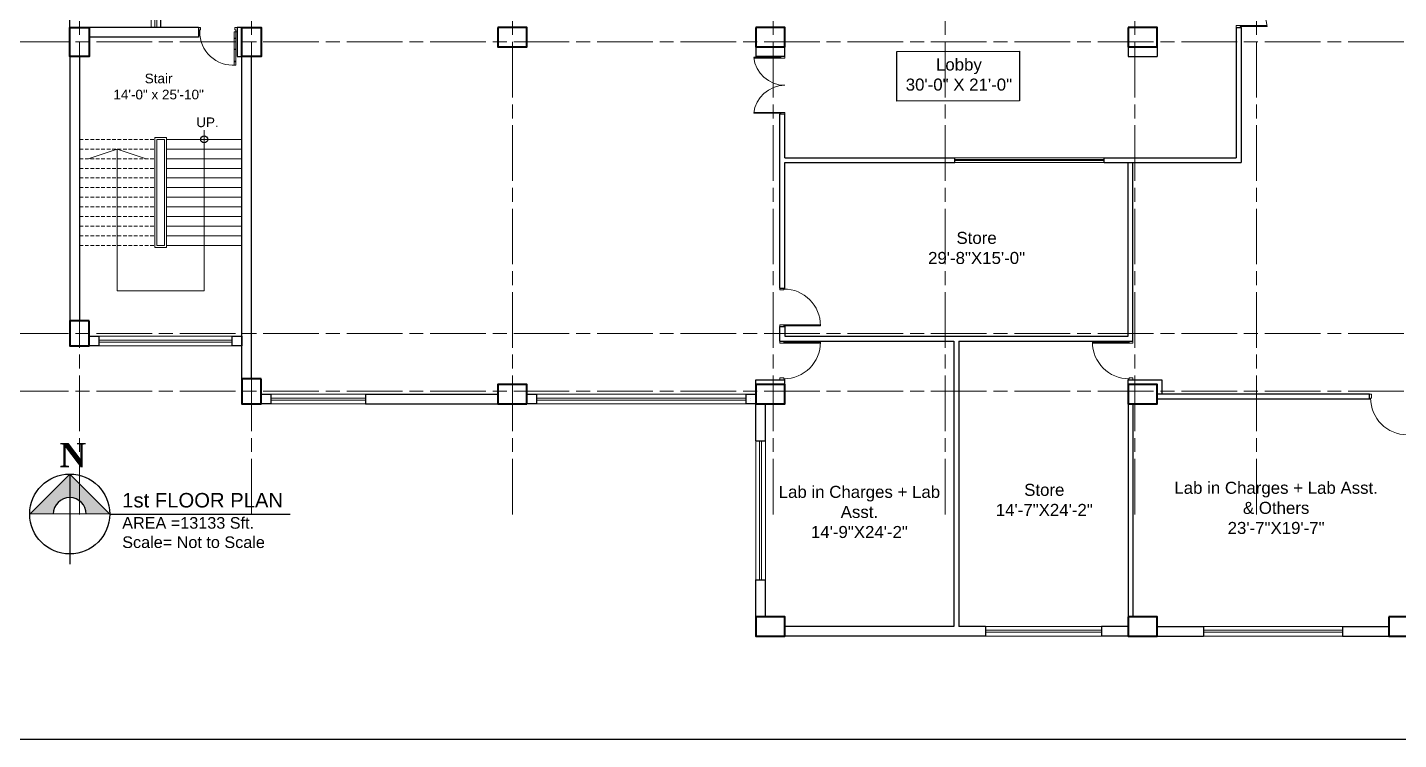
# Model space of a CAD drawing. Header units: inches. Extents: x -12 to 20935469, y -1604 to 24729220.
# Drawn here: x 20931799 to 20933219, y 24721123 to 24721861 of the extents above; entities that cross this region are included whole.
import ezdxf

# ---------------------------------------------------------------- set-up
doc = ezdxf.new("R2010")
doc.units = ezdxf.units.IN
doc.header["$LTSCALE"] = 0.03
doc.header["$MEASUREMENT"] = 0
doc.linetypes.add('ACAD_ISO08W100', pattern=[36, 24, -3, 6, -3])
doc.linetypes.add('DASHED2', pattern=[0.375, 0.25, -0.125])
for name, color, linetype, lineweight in [('column', 1, 'Continuous', 40), ('Door', 7, 'Continuous', 18), ('Gas', 21, 'Continuous', 5), ('Grid Line', 252, 'Continuous', 18), ('Low Wall', 7, 'Continuous', 30), ('Main Wall', 7, 'Continuous', 30), ('RAIL', 23, 'Continuous', 13), ('STAIR', 46, 'Continuous', 15), ('wind.', 150, 'Continuous', 20)]:
    doc.layers.add(name, color=color, linetype=linetype, lineweight=lineweight)
doc.layers.add('FUR', color=251, linetype='Continuous')
doc.layers.add('TEXT', color=7, linetype='Continuous')
doc.styles.add('2', font='swisscl.ttf')
doc.styles.get("Standard").update_dxf_attribs({"font": 'timesbd.ttf'})

# ---------------------------------------------------------------- blocks, each defined once
blk = doc.blocks.new('Door_45')
at = {"layer": 'Door'}
for p, q in [((1.5, 5), (1.5, 44)), ((1.5, 40), (2.2, 40)), ((2.2, 40), (2.2, 39.5)), ((2.2, 39.5), (2.7, 39.5)), ((2.7, 39.5), (2.7, 40)), ((2.7, 40), (3.5, 40)), ((3.5, 44), (3.5, 5)), ((1.5, 25.8), (2.2, 25.8)), ((2.2, 25.8), (2.2, 25.3)), ((2.2, 25.3), (2.7, 25.3)), ((2.7, 25.8), (3.5, 25.8)), ((2.7, 25.3), (2.7, 25.8)), ((0, 0), (0, 5)), ((0, 5), (1.5, 5)), ((1.5, 12.6), (2.2, 12.6)), ((3.5, 5), (1.5, 5)), ((1.5, 5), (1.5, 3)), ((1.5, 3), (2.5, 3)), ((2.2, 12.6), (2.2, 13.1)), ((2.2, 13.1), (2.7, 13.1)), ((2.5, 3), (2.5, 0)), ((2.7, 13.1), (2.7, 12.6)), ((2.7, 12.6), (3.5, 12.6)), ((42.5, 3), (42.5, 0)), ((43.5, 3), (42.5, 3)), ((45, 5), (43.5, 5)), ((43.5, 5), (43.5, 3)), ((45, 0), (45, 5)), ((2.5, 0), (0, 0)), ((42.5, 0), (45, 0))]:
    blk.add_line(p, q, dxfattribs=at)
blk.add_arc((4.7, 5.3), 38.8, 359.6233, 94.6685, dxfattribs=at)
blk = doc.blocks.new('fff')
at = {"layer": 'Grid Line', "color": 252, "linetype": 'ACAD_ISO08W100', "lineweight": 9, "ltscale": 80, "true_color": 0x939598}
for p, q in [((20830948.3, 24723521.1), (20830948.3, 24724698.8)), ((20831126.3, 24723521.1), (20831126.3, 24724698.8)), ((20831396.3, 24723521.1), (20831396.3, 24724698.8)), ((20831666.3, 24723521.1), (20831666.3, 24724698.8)), ((20831844.3, 24723521.1), (20831844.3, 24724698.8)), ((20832040.8, 24723521.1), (20832040.8, 24724698.8)), ((20832166.8, 24723521.1), (20832166.8, 24724698.8)), ((20833096.9, 24724010.7), (20830726.1, 24724010.7)), ((20833096.9, 24723708.7), (20830726.1, 24723708.7)), ((20833096.9, 24723648.8), (20830726.1, 24723648.8))]:
    blk.add_line(p, q, dxfattribs=at)
blk = doc.blocks.new('$D40')
at = {"layer": 'Door'}
for p, q in [((1, 4), (1, 42)), ((2, 0), (2, 42)), ((1, 5), (0, 5)), ((2, 0), (0, 0)), ((2, 4), (1, 4)), ((39, 4), (38, 4)), ((38, 4), (38, 0)), ((40, 0), (38, 0)), ((40, 5), (39, 5)), ((39, 5), (39, 4))]:
    blk.add_line(p, q, dxfattribs=at)
blk.add_arc((1, 4), 38, 0, 90, dxfattribs=at)
blk = doc.blocks.new('A$C36295410')
at = {"layer": 'Door'}
for p, q in [((1, 4), (1, 32)), ((2, 0), (2, 32)), ((58, 0), (58, 32)), ((59, 4), (59, 32)), ((1, 5), (0, 5)), ((2, 4), (1, 4)), ((58, 4), (59, 4)), ((59, 5), (60, 5)), ((2, 0), (0, 0)), ((58, 0), (60, 0))]:
    blk.add_line(p, q, dxfattribs=at)
for centre, start, end in [((-2.5, -0.3), 0.5906, 83.7783), ((62.5, -0.3), 96.2217, 179.4094)]:
    blk.add_arc(centre, 32.5, start, end, dxfattribs=at)

msp = doc.modelspace()

# ---------------------------------------------------------------- hatches: boundary and pattern name
at = {"layer": 'Low Wall'}
h = msp.add_hatch(color=256, dxfattribs=at)
h.paths.add_polyline_path([(20931826.1, 24721356.9), (20931801.7, 24721356.9), (20931843.1, 24721398.3), (20931843.1, 24721374, 0.414214)])
h.paths.add_polyline_path([(20931843.1, 24721374), (20931843.1, 24721398.3), (20931884.6, 24721356.9), (20931860.2, 24721356.9, 0.414214)])

# ---------------------------------------------------------------- linework, layer by layer
for p, q in [((20931843.3, 24721861), (20931843.3, 24721984)), ((20931937.3, 24721861), (20931937.3, 24721981.2)), ((20931843.1, 24721398.3), (20931843.1, 24721305)), ((20931884.6, 24721356.9), (20932071.2, 24721356.9))]:
    msp.add_line(p, q)
msp.add_lwpolyline([(20932699.2, 24721836), (20932826.4, 24721836.4), (20932826.4, 24721784.9), (20932699.2, 24721784.5)], close=True)
msp.add_lwpolyline([(20931884.5, 24721357), (20931801.7, 24721356.9)])
for centre, radius in [((20931982.3, 24721745), 3.61), ((20931843.1, 24721356.9), 41.4)]:
    msp.add_circle(centre, radius)
at = {"layer": 'column', "lineweight": 40, "ltscale": 20}
for points in [[(20931843.3, 24721861), (20931863.3, 24721861), (20931863.3, 24721831), (20931843.3, 24721831)], [(20932021.3, 24721861), (20932041.3, 24721861), (20932041.3, 24721831), (20932021.3, 24721831)], [(20932286.3, 24721861), (20932286.3, 24721841), (20932316.3, 24721841), (20932316.3, 24721861)], [(20932553.3, 24721861), (20932553.3, 24721841), (20932583.3, 24721841), (20932583.3, 24721861)], [(20932938.8, 24721861), (20932938.8, 24721841), (20932968.8, 24721841), (20932968.8, 24721861)], [(20931863.3, 24721557), (20931843.3, 24721557), (20931843.3, 24721531), (20931863.3, 24721531)], [(20932041.3, 24721497), (20932021.3, 24721497), (20932021.3, 24721471), (20932041.3, 24721471)], [(20932316.3, 24721471), (20932316.3, 24721491), (20932286.3, 24721491), (20932286.3, 24721471)], [(20932553.3, 24721491), (20932553.3, 24721471), (20932583.3, 24721471), (20932583.3, 24721491)], [(20932938.8, 24721491), (20932938.8, 24721471), (20932968.8, 24721471), (20932968.8, 24721491)], [(20932553.3, 24721250.5), (20932553.3, 24721230.5), (20932583.3, 24721230.5), (20932583.3, 24721250.5)], [(20932938.8, 24721250.5), (20932938.8, 24721230.5), (20932968.8, 24721230.5), (20932968.8, 24721250.5)], [(20933208.8, 24721250.5), (20933208.8, 24721230.5), (20933238.8, 24721230.5), (20933238.8, 24721250.5)]]:
    msp.add_lwpolyline(points, close=True, dxfattribs=at)
at = {"layer": 'Defpoints'}
msp.add_lwpolyline([(20931598.8, 24722581.7), (20934037.7, 24722581.7), (20934037.7, 24721123.2), (20931598.8, 24721123.2)], close=True, dxfattribs=at)
at = {"layer": 'Gas', "color": 0, "lineweight": 5}
for points in [[(20931943.3, 24721747), (20931931.3, 24721747), (20931931.3, 24721633), (20931943.3, 24721633)], [(20931941.3, 24721745), (20931933.3, 24721745), (20931933.3, 24721635), (20931941.3, 24721635)]]:
    msp.add_lwpolyline(points, close=True, dxfattribs=at)
at = {"layer": 'Low Wall', "color": 0}
msp.add_lwpolyline([(20931801.7, 24721356.9), (20931843.1, 24721398.3), (20931884.6, 24721356.9)], dxfattribs=at)
at = {"layer": 'Low Wall'}
msp.add_arc((20931843.1, 24721356.9), 17, 0, 180, dxfattribs=at)
at = {"layer": 'Main Wall'}
for p, q in [((20931976.3, 24721861), (20931863.3, 24721861)), ((20931976.3, 24721861), (20931976.3, 24721851)), ((20932021.3, 24721861), (20932016.3, 24721861)), ((20932016.3, 24721861), (20932016.3, 24721831)), ((20932031.3, 24721861), (20932021.3, 24721861)), ((20933050.8, 24721861), (20933050.8, 24721726)), ((20933050.8, 24721861), (20933055.8, 24721861)), ((20933055.8, 24721861), (20933055.8, 24721721)), ((20931976.3, 24721851), (20931863.3, 24721851)), ((20932553.3, 24721841), (20932553.3, 24721831)), ((20932583.3, 24721831), (20932583.3, 24721841)), ((20932938.8, 24721841), (20932938.8, 24721831)), ((20932968.8, 24721841), (20932968.8, 24721831)), ((20931843.3, 24721831), (20931843.3, 24721557)), ((20931853.3, 24721831), (20931853.3, 24721557)), ((20932016.3, 24721831), (20932021.3, 24721831)), ((20932021.3, 24721531), (20932021.3, 24721831)), ((20932031.3, 24721497), (20932031.3, 24721831)), ((20932583.3, 24721831), (20932553.3, 24721831)), ((20932938.8, 24721831), (20932968.8, 24721831)), ((20932578.3, 24721591), (20932578.3, 24721771)), ((20932583.3, 24721771), (20932578.3, 24721771)), ((20932583.3, 24721726), (20932583.3, 24721771)), ((20932583.3, 24721726), (20932759.3, 24721726)), ((20932583.3, 24721591), (20932583.3, 24721721)), ((20932583.3, 24721721), (20932759.3, 24721721)), ((20932759.3, 24721721), (20932759.3, 24721726)), ((20932914, 24721726), (20933050.8, 24721726)), ((20932914, 24721721), (20932914, 24721726)), ((20932914, 24721721), (20933055.8, 24721721)), ((20932938.8, 24721541), (20932938.8, 24721721)), ((20932943.8, 24721536), (20932943.8, 24721721)), ((20932578.3, 24721591), (20932583.3, 24721591)), ((20932578.3, 24721541), (20932578.3, 24721551)), ((20932578.3, 24721551), (20932583.3, 24721551)), ((20932583.3, 24721551), (20932583.3, 24721541)), ((20932021.3, 24721497), (20932021.3, 24721531)), ((20932578.3, 24721536), (20932578.3, 24721541)), ((20932578.3, 24721536), (20932758.5, 24721536)), ((20932583.3, 24721541), (20932938.8, 24721541)), ((20932758.5, 24721536), (20932758.5, 24721240.5)), ((20932763.5, 24721536), (20932943.8, 24721536)), ((20932763.5, 24721536), (20932763.5, 24721240.5)), ((20932553.3, 24721491), (20932553.3, 24721496)), ((20932553.3, 24721496), (20932583.3, 24721496)), ((20932583.3, 24721491), (20932583.3, 24721496)), ((20932938.8, 24721491), (20932938.8, 24721496)), ((20932938.8, 24721496), (20932973.8, 24721496)), ((20932973.8, 24721496), (20932973.8, 24721481)), ((20932149.3, 24721481), (20932286.3, 24721481)), ((20932149.3, 24721481), (20932149.3, 24721471)), ((20932149.3, 24721471), (20932286.3, 24721471)), ((20932553.3, 24721432.8), (20932553.3, 24721471)), ((20932563.3, 24721432.8), (20932563.3, 24721471)), ((20932938.8, 24721471), (20932938.8, 24721250.5)), ((20932943.8, 24721471), (20932943.8, 24721250.5)), ((20933188.8, 24721481), (20932968.8, 24721481)), ((20933188.8, 24721476), (20932968.8, 24721476)), ((20933188.8, 24721476), (20933188.8, 24721481)), ((20932553.3, 24721432.8), (20932563.3, 24721432.8)), ((20932553.3, 24721250.5), (20932553.3, 24721288.8)), ((20932553.3, 24721288.8), (20932563.3, 24721288.8)), ((20932563.3, 24721250.5), (20932563.3, 24721288.8)), ((20932758.5, 24721240.5), (20932583.3, 24721240.5)), ((20932791.2, 24721230.5), (20932583.3, 24721230.5)), ((20932791.2, 24721240.5), (20932763.5, 24721240.5)), ((20932791.2, 24721240.5), (20932791.2, 24721230.5)), ((20932938.8, 24721240.5), (20932911.2, 24721240.5)), ((20932911.2, 24721240.5), (20932911.2, 24721230.5)), ((20932938.8, 24721230.5), (20932911.2, 24721230.5)), ((20932948.8, 24721230.5), (20933016.8, 24721230.5)), ((20932968.8, 24721240.5), (20933016.8, 24721240.5)), ((20933016.8, 24721240.5), (20933016.8, 24721230.5)), ((20933160.8, 24721240.5), (20933208.8, 24721240.5)), ((20933160.8, 24721240.5), (20933160.8, 24721230.5)), ((20933160.8, 24721230.5), (20933208.8, 24721230.5))]:
    msp.add_line(p, q, dxfattribs=at)
for points in [[(20931863.3, 24721541), (20931873.3, 24721541), (20931873.3, 24721531), (20931863.3, 24721531)], [(20932011.3, 24721541), (20932021.3, 24721541), (20932021.3, 24721531), (20932011.3, 24721531)], [(20932041.3, 24721481), (20932051.3, 24721481), (20932051.3, 24721471), (20932041.3, 24721471)], [(20932316.3, 24721481), (20932326.3, 24721481), (20932326.3, 24721471), (20932316.3, 24721471)], [(20932543.3, 24721481), (20932553.3, 24721481), (20932553.3, 24721471), (20932543.3, 24721471)]]:
    msp.add_lwpolyline(points, close=True, dxfattribs=at)
at = {"layer": 'RAIL', "lineweight": 9}
for p, q in [((20931982.3, 24721754.7), (20931982.3, 24721588)), ((20931892.3, 24721735), (20931862.3, 24721725)), ((20931892.3, 24721588), (20931892.3, 24721735)), ((20931922.3, 24721725), (20931892.3, 24721735)), ((20932021.3, 24721725), (20931943.3, 24721725)), ((20931982.3, 24721588), (20931892.3, 24721588))]:
    msp.add_line(p, q, dxfattribs=at)
at = {"layer": 'STAIR', "color": 32, "linetype": 'DASHED2', "lineweight": 5, "ltscale": 500}
for p, q in [((20931853.3, 24721745), (20931931.3, 24721745)), ((20931853.3, 24721735), (20931931.3, 24721735)), ((20931853.3, 24721725), (20931931.3, 24721725)), ((20931853.3, 24721715), (20931931.3, 24721715)), ((20931853.3, 24721705), (20931931.3, 24721705)), ((20931853.3, 24721695), (20931931.3, 24721695)), ((20931853.3, 24721685), (20931931.3, 24721685)), ((20931853.3, 24721675), (20931931.3, 24721675)), ((20931853.3, 24721665), (20931931.3, 24721665)), ((20931853.3, 24721655), (20931931.3, 24721655)), ((20931853.3, 24721645), (20931931.3, 24721645)), ((20931853.3, 24721635), (20931931.3, 24721635))]:
    msp.add_line(p, q, dxfattribs=at)
at = {"layer": 'STAIR', "color": 32, "lineweight": 5}
for p, q in [((20931943.3, 24721745), (20932021.3, 24721745)), ((20931943.3, 24721735), (20932021.3, 24721735)), ((20931943.3, 24721715), (20932021.3, 24721715)), ((20931961.3, 24721725), (20932021.3, 24721725)), ((20931943.3, 24721705), (20932021.3, 24721705)), ((20931943.3, 24721695), (20932021.3, 24721695)), ((20931943.3, 24721685), (20932021.3, 24721685)), ((20931943.3, 24721675), (20932021.3, 24721675)), ((20931943.3, 24721665), (20932021.3, 24721665)), ((20931943.3, 24721655), (20932021.3, 24721655)), ((20931943.3, 24721645), (20932021.3, 24721645)), ((20931943.3, 24721635), (20932021.3, 24721635))]:
    msp.add_line(p, q, dxfattribs=at)
at = {"layer": 'wind.', "lineweight": 5}
for p, q in [((20931927.3, 24721861), (20931927.3, 24721981.2)), ((20931931.3, 24721861), (20931931.3, 24721981.2)), ((20931933.3, 24721861), (20931933.3, 24721981.2)), ((20932759.3, 24721726), (20932914, 24721726)), ((20932759.3, 24721724), (20932914, 24721724)), ((20932759.3, 24721723), (20932914, 24721723)), ((20932759.3, 24721721), (20932914, 24721721)), ((20931868.3, 24721541), (20932016.3, 24721541)), ((20931868.3, 24721531), (20932016.3, 24721531)), ((20931873.3, 24721537), (20932011.3, 24721537)), ((20931873.3, 24721535), (20932011.3, 24721535)), ((20932051.3, 24721481), (20932149.3, 24721481)), ((20932051.3, 24721477), (20932149.3, 24721477)), ((20932051.3, 24721475), (20932149.3, 24721475)), ((20932051.3, 24721471), (20932149.3, 24721471)), ((20932326.3, 24721481), (20932543.3, 24721481)), ((20932326.3, 24721477), (20932543.3, 24721477)), ((20932326.3, 24721475), (20932543.3, 24721475)), ((20932326.3, 24721471), (20932543.3, 24721471)), ((20932553.3, 24721288.8), (20932553.3, 24721432.8)), ((20932557.3, 24721288.8), (20932557.3, 24721432.8)), ((20932559.3, 24721288.8), (20932559.3, 24721432.8)), ((20932563.3, 24721432.8), (20932563.3, 24721288.8)), ((20932911.2, 24721240.5), (20932791.2, 24721240.5)), ((20932911.2, 24721236.5), (20932791.2, 24721236.5)), ((20932911.2, 24721234.5), (20932791.2, 24721234.5)), ((20932911.2, 24721230.5), (20932791.2, 24721230.5)), ((20933016.8, 24721240.5), (20933160.8, 24721240.5)), ((20933016.8, 24721236.5), (20933160.8, 24721236.5)), ((20933016.8, 24721234.5), (20933160.8, 24721234.5)), ((20933016.8, 24721230.5), (20933160.8, 24721230.5))]:
    msp.add_line(p, q, dxfattribs=at)
at = {"layer": 'wind.'}
for p, q in [((20932316.3, 24721477), (20932316.3, 24721477)), ((20932316.3, 24721475), (20932316.3, 24721475)), ((20932548.3, 24721477), (20932548.3, 24721477)), ((20932548.3, 24721475), (20932548.3, 24721475)), ((20932553.3, 24721477), (20932553.3, 24721477)), ((20932553.3, 24721475), (20932553.3, 24721475))]:
    msp.add_line(p, q, dxfattribs=at)

# ---------------------------------------------------------------- block references
msp.add_blockref('fff', (100905, -2164.7))
at = {"layer": 'Door', "color": 250, "ltscale": 20, "xscale": 0.8888888888759539, "yscale": 0.8888888888759539, "zscale": 0.8888888888759539, "rotation": 180}
msp.add_blockref('Door_45', (20932016.3, 24721861), dxfattribs=at)
at = {"layer": 'Door', "xscale": -1}
for p, rotation in [((20932578.3, 24721551), 270), ((20932943.8, 24721536), 90)]:
    msp.add_blockref('$D40', p, dxfattribs=dict(at, rotation=rotation))
at = {"layer": 'Door'}
for p, rotation in [((20932578.3, 24721536), 270), ((20933228.8, 24721481), 180)]:
    msp.add_blockref('$D40', p, dxfattribs=dict(at, rotation=rotation))
at = {"layer": 'FUR', "xscale": -1, "rotation": 270}
msp.add_blockref('A$C36295410', (20933050.8, 24721861), dxfattribs=at)
at = {"layer": 'FUR', "rotation": 90.00000000000001}
msp.add_blockref('A$C36295410', (20932583.3, 24721771), dxfattribs=at)

# ---------------------------------------------------------------- texts
msp.add_text('N', height=25.2).set_placement((20931832.6, 24721405.4))
at = {"layer": 'TEXT', "color": 30, "lineweight": 5, "ltscale": 20, "attachment_point": 2, "style": '2'}
for s, width, gutter_width, insert, char_height in [('\\pxsm1,qc;{\\fArial|b0|i0|c0|p34;\\C0;Lobby\\P30\'-0" X 21\'-0" }', 146.388, 0.75, (20932763.6, 24721828.8), 12.476), ('\\pxsm1;{\\fArial|b0|i0|c0|p34;\\C0;Stair\\P14\'-0" x 25\'-10"  }', 114.807, 0.282, (20931935.1, 24721813.1), 10), ('{\\fArial|b0|i0|c0|p34;\\C0;UP.}', 104.76, 0.5, (20931985.7, 24721767.7), 10), ('{\\fArial|b0|i0|c0|p34;\\C0;Store\\P29\'-8"X15\'-0"}', 104.76, 0.5, (20932781.9, 24721649.2), 12.476), ('{\\fArial|b0|i0|c0|p34;\\C0;Lab in Charges + Lab Asst. \\P14\'-9"X24\'-2"}', 169.717, 0.5, (20932660.6, 24721386.1), 12.476), ('{\\fArial|b0|i0|c0|p34;\\C0;Store\\P14\'-7"X24\'-2"}', 104.76, 0.5, (20932852, 24721388.2), 12.476), ('{\\fArial|b0|i0|c0|p34;\\C0;Lab in Charges + Lab Asst.\\P& Others \\P23\'-7"X19\'-7"}', 267.846, 0.5, (20933092, 24721390.3), 12.476), ('\\A1;\\pxql;{\\fArial|b0|i0|c0|p34;\\C0;1st FLOOR PLAN\\P\\H0.8x;AREA =13133 Sft.\\PScale= \\H1x;Not to Scale}', 640.124, 0.5, (20932217.5, 24721378.7), 15)]:
    msp.add_mtext_dynamic_manual_height_columns(s, width=width, gutter_width=gutter_width, heights=[0], dxfattribs=dict(at, insert=insert, char_height=char_height))

doc.saveas('drawing.dxf')
